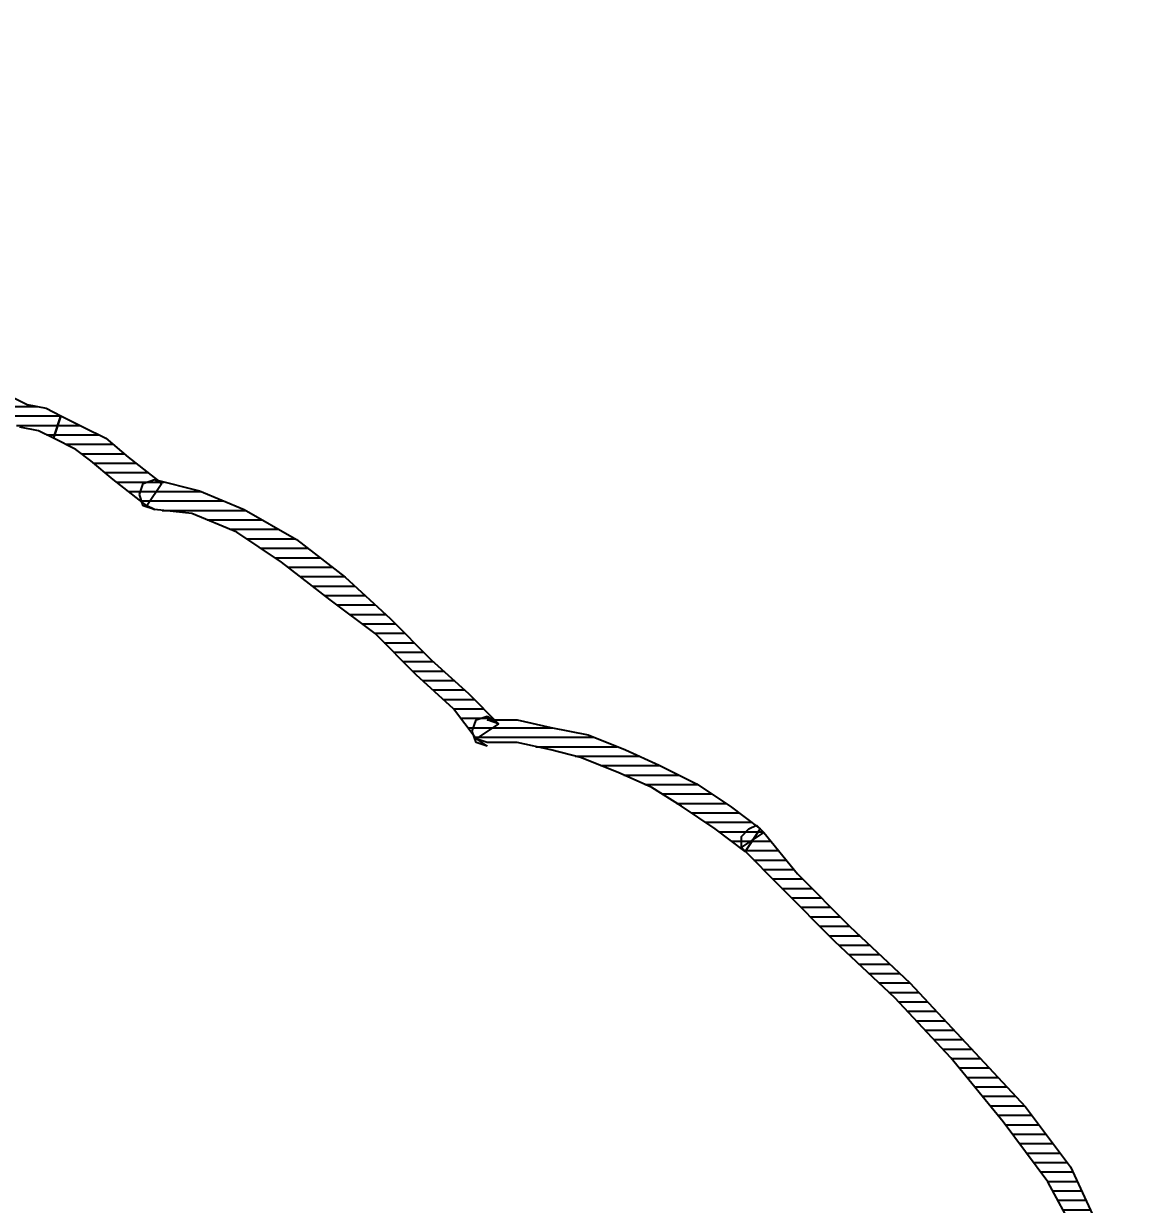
# Model space of a CAD drawing. Header units: millimetres. Extents: x 322668 to 332469, y 13187 to 20117.
# Drawn here: x 327617.42 to 327632.19, y 15777.73 to 15793.34 of the extents above; entities that cross this region are included whole.
import ezdxf

# ---------------------------------------------------------------- set-up
doc = ezdxf.new("R2010")
doc.units = ezdxf.units.MM
doc.header["$LTSCALE"] = 50
doc.header["$MEASUREMENT"] = 0
doc.header["$PDMODE"] = 3
doc.header["$PDSIZE"] = -0.5
doc.layers.get('0').update_dxf_attribs({"linetype": 'CONTINUOUS'})
doc.layers.get('DEFPOINTS').update_dxf_attribs({"linetype": 'CONTINUOUS'})
doc.layers.add('MIM_OLCU-DIS', color=1, linetype='CONTINUOUS')
doc.styles.add('OLCU', font='TSIMPLEX.SHX', dxfattribs={"width": 0.7})
doc.dimstyles.new('200-OLCU-DIŞ', dxfattribs={"dimtxt": 30, "dimasz": 10, "dimexe": 0, "dimexo": 0, "dimgap": 10, "dimtad": 1, "dimdec": 1, "dimdsep": 46, "dimtxsty": 'OLCU', "dimblk1": 'DOT', "dimblk2": 'DOT', "dimsah": 1, "dimcen": 0, "dimclrd": 7, "dimclre": 7, "dimclrt": 4, "dimadec": 0, "dimazin": 0, "dimtfac": 1, "dimtdec": 1, "dimtix": 1, "dimtmove": 2, "dimatfit": 3, "dimldrblk": 'DOT', "dimfxl": 0, "dimtolj": 1, "dimarcsym": 0})
pattern_1 = [(360, (-5108.51305, -673.59423), (1e-16, 0.125), [25])]

# ---------------------------------------------------------------- blocks, each defined once
blk = doc.blocks.new('_DOT')
at = {"color": 0, "linetype": 'ByBlock'}
blk.add_line((-0.5, 0), (-1, 0), dxfattribs=at)
at = {"color": 0, "linetype": 'ByBlock', "const_width": 0.5}
blk.add_lwpolyline([(-0.25, 0, 1), (0.25, 0, 1)], format="xyb", close=True, dxfattribs=at)
blk = doc.blocks.new('*D159')
at = {"layer": 'DEFPOINTS', "color": 0}
for p in [(329577.746, 18407.964, -57.501), (327588.544, 14892.995), (330092.587, 14892.995)]:
    blk.add_point(p, dxfattribs=at)
at = {"layer": 'MIM_OLCU-DIS', "color": 7, "lineweight": -2}
for p, q in [((330052.834, 18407.964), (330092.587, 18407.964)), ((330092.587, 18397.964), (330092.587, 14902.995)), ((330052.587, 14892.995), (330092.587, 14892.995))]:
    blk.add_line(p, q, dxfattribs=at)
at = {"layer": 'MIM_OLCU-DIS', "color": 7, "lineweight": -2, "xscale": 10, "yscale": 10, "zscale": 10}
for p, rotation in [((330092.587, 18407.964), 90), ((330092.587, 14892.995), 270)]:
    blk.add_blockref('_DOT', p, dxfattribs=dict(at, rotation=rotation))
at = {"layer": 'MIM_OLCU-DIS', "color": 4, "insert": (330067.587, 16650.479), "char_height": 30, "attachment_point": 5, "rotation": 90, "style": 'OLCU'}
blk.add_mtext('\\A1;3515', dxfattribs=at)
blk = doc.blocks.new('by')
at = {"ltscale": 30}
h = blk.add_hatch(dxfattribs=at)
h.set_pattern_fill('DC_LINES', color=256, scale=0.1, style=0)
h.set_pattern_definition(pattern_1)
edge = h.paths.add_edge_path(flags=0)
edge.add_line((6400.309, 2254.512), (6400.309, 2254.462))
edge.add_line((6400.309, 2254.462), (6400.458, 2254.363))
edge.add_line((6400.458, 2254.363), (6400.556, 2254.263))
edge.add_line((6400.556, 2254.263), (6400.755, 2254.164))
edge.add_line((6400.755, 2254.164), (6401.002, 2254.065))
edge.add_line((6401.002, 2254.065), (6401.2, 2253.965))
edge.add_line((6401.2, 2253.965), (6401.397, 2253.866))
edge.add_line((6401.397, 2253.866), (6401.645, 2253.816))
edge.add_line((6401.645, 2253.816), (6401.843, 2253.717))
edge.add_line((6401.843, 2253.717), (6401.744, 2253.419))
edge.add_line((6401.744, 2253.419), (6401.546, 2253.518))
edge.add_line((6401.546, 2253.518), (6401.299, 2253.568))
edge.add_line((6401.299, 2253.568), (6401.1, 2253.667))
edge.add_line((6401.1, 2253.667), (6400.903, 2253.767))
edge.add_line((6400.903, 2253.767), (6400.655, 2253.866))
edge.add_line((6400.655, 2253.866), (6400.458, 2253.965))
edge.add_line((6400.458, 2253.965), (6400.259, 2254.065))
edge.add_line((6400.259, 2254.065), (6400.111, 2254.263))
edge.add_line((6400.111, 2254.263), (6400.111, 2254.214))
h = blk.add_hatch(dxfattribs=at)
h.set_pattern_fill('DC_LINES', color=256, scale=0.1, style=0)
h.set_pattern_definition(pattern_1)
edge = h.paths.add_edge_path(flags=0)
edge.add_line((6400.309, 2254.512), (6400.309, 2254.462))
edge.add_line((6400.309, 2254.462), (6400.458, 2254.363))
edge.add_line((6400.458, 2254.363), (6400.556, 2254.263))
edge.add_line((6400.556, 2254.263), (6400.755, 2254.164))
edge.add_line((6400.755, 2254.164), (6401.002, 2254.065))
edge.add_line((6401.002, 2254.065), (6401.2, 2253.965))
edge.add_line((6401.2, 2253.965), (6401.397, 2253.866))
edge.add_line((6401.397, 2253.866), (6401.645, 2253.816))
edge.add_line((6401.645, 2253.816), (6401.843, 2253.717))
edge.add_line((6401.843, 2253.717), (6401.744, 2253.419))
edge.add_line((6401.744, 2253.419), (6401.546, 2253.518))
edge.add_line((6401.546, 2253.518), (6401.299, 2253.568))
edge.add_line((6401.299, 2253.568), (6401.1, 2253.667))
edge.add_line((6401.1, 2253.667), (6400.903, 2253.767))
edge.add_line((6400.903, 2253.767), (6400.655, 2253.866))
edge.add_line((6400.655, 2253.866), (6400.458, 2253.965))
edge.add_line((6400.458, 2253.965), (6400.259, 2254.065))
edge.add_line((6400.259, 2254.065), (6400.111, 2254.263))
edge.add_line((6400.111, 2254.263), (6400.111, 2254.214))
h = blk.add_hatch(dxfattribs=at)
h.set_pattern_fill('DC_LINES', color=256, scale=0.1, style=0)
h.set_pattern_definition(pattern_1)
edge = h.paths.add_edge_path(flags=0)
edge.add_line((6401.843, 2253.717), (6402.139, 2253.568))
edge.add_line((6402.139, 2253.568), (6402.436, 2253.419))
edge.add_line((6402.436, 2253.419), (6402.733, 2253.17))
edge.add_line((6402.733, 2253.17), (6403.178, 2252.823))
edge.add_line((6403.178, 2252.823), (6402.98, 2252.525))
edge.add_line((6402.98, 2252.525), (6402.535, 2252.872))
edge.add_line((6402.535, 2252.872), (6402.239, 2253.121))
edge.add_line((6402.239, 2253.121), (6402.041, 2253.27))
edge.add_line((6402.041, 2253.27), (6401.744, 2253.419))
h = blk.add_hatch(dxfattribs=at)
h.set_pattern_fill('DC_LINES', color=256, scale=0.1, style=0)
h.set_pattern_definition(pattern_1)
edge = h.paths.add_edge_path(flags=0)
edge.add_line((6401.843, 2253.717), (6402.139, 2253.568))
edge.add_line((6402.139, 2253.568), (6402.436, 2253.419))
edge.add_line((6402.436, 2253.419), (6402.733, 2253.17))
edge.add_line((6402.733, 2253.17), (6403.178, 2252.823))
edge.add_line((6403.178, 2252.823), (6402.98, 2252.525))
edge.add_line((6402.98, 2252.525), (6402.535, 2252.872))
edge.add_line((6402.535, 2252.872), (6402.239, 2253.121))
edge.add_line((6402.239, 2253.121), (6402.041, 2253.27))
edge.add_line((6402.041, 2253.27), (6401.744, 2253.419))
h = blk.add_hatch(dxfattribs=at)
h.set_pattern_fill('DC_LINES', color=256, scale=0.1, style=0)
h.set_pattern_definition(pattern_1)
edge = h.paths.add_edge_path(flags=0)
edge.add_line((6403.178, 2252.823), (6403.08, 2252.872))
edge.add_line((6403.08, 2252.872), (6403.674, 2252.723))
edge.add_line((6403.674, 2252.723), (6404.267, 2252.475))
edge.add_line((6404.267, 2252.475), (6404.96, 2252.078))
edge.add_line((6404.96, 2252.078), (6405.603, 2251.581))
edge.add_line((6405.603, 2251.581), (6406.197, 2251.035))
edge.add_line((6406.197, 2251.035), (6406.741, 2250.488))
edge.add_line((6406.741, 2250.488), (6407.235, 2250.041))
edge.add_line((6407.235, 2250.041), (6407.632, 2249.644))
edge.add_line((6407.632, 2249.644), (6407.335, 2249.445))
edge.add_line((6407.335, 2249.445), (6407.038, 2249.842))
edge.add_line((6407.038, 2249.842), (6406.543, 2250.289))
edge.add_line((6406.543, 2250.289), (6405.999, 2250.836))
edge.add_line((6405.999, 2250.836), (6405.405, 2251.283))
edge.add_line((6405.405, 2251.283), (6404.761, 2251.78))
edge.add_line((6404.761, 2251.78), (6404.168, 2252.177))
edge.add_line((6404.168, 2252.177), (6403.574, 2252.425))
edge.add_line((6403.574, 2252.425), (6403.08, 2252.475))
edge.add_line((6403.08, 2252.475), (6402.98, 2252.525))
edge.add_line((6402.98, 2252.525), (6403.08, 2252.475))
edge.add_line((6403.08, 2252.475), (6402.931, 2252.525))
edge.add_line((6402.931, 2252.525), (6402.882, 2252.674))
edge.add_line((6402.882, 2252.674), (6402.931, 2252.823))
edge.add_line((6402.931, 2252.823), (6403.08, 2252.872))
h = blk.add_hatch(dxfattribs=at)
h.set_pattern_fill('DC_LINES', color=256, scale=0.1, style=0)
h.set_pattern_definition(pattern_1)
edge = h.paths.add_edge_path(flags=0)
edge.add_line((6403.178, 2252.823), (6403.08, 2252.872))
edge.add_line((6403.08, 2252.872), (6403.674, 2252.723))
edge.add_line((6403.674, 2252.723), (6404.267, 2252.475))
edge.add_line((6404.267, 2252.475), (6404.96, 2252.078))
edge.add_line((6404.96, 2252.078), (6405.603, 2251.581))
edge.add_line((6405.603, 2251.581), (6406.197, 2251.035))
edge.add_line((6406.197, 2251.035), (6406.741, 2250.488))
edge.add_line((6406.741, 2250.488), (6407.235, 2250.041))
edge.add_line((6407.235, 2250.041), (6407.632, 2249.644))
edge.add_line((6407.632, 2249.644), (6407.335, 2249.445))
edge.add_line((6407.335, 2249.445), (6407.038, 2249.842))
edge.add_line((6407.038, 2249.842), (6406.543, 2250.289))
edge.add_line((6406.543, 2250.289), (6405.999, 2250.836))
edge.add_line((6405.999, 2250.836), (6405.405, 2251.283))
edge.add_line((6405.405, 2251.283), (6404.761, 2251.78))
edge.add_line((6404.761, 2251.78), (6404.168, 2252.177))
edge.add_line((6404.168, 2252.177), (6403.574, 2252.425))
edge.add_line((6403.574, 2252.425), (6403.08, 2252.475))
edge.add_line((6403.08, 2252.475), (6402.98, 2252.525))
edge.add_line((6402.98, 2252.525), (6403.08, 2252.475))
edge.add_line((6403.08, 2252.475), (6402.931, 2252.525))
edge.add_line((6402.931, 2252.525), (6402.882, 2252.674))
edge.add_line((6402.882, 2252.674), (6402.931, 2252.823))
edge.add_line((6402.931, 2252.823), (6403.08, 2252.872))
h = blk.add_hatch(dxfattribs=at)
h.set_pattern_fill('DC_LINES', color=256, scale=0.1, style=0)
h.set_pattern_definition(pattern_1)
edge = h.paths.add_edge_path(flags=0)
edge.add_line((6407.632, 2249.644), (6407.483, 2249.693))
edge.add_line((6407.483, 2249.693), (6407.879, 2249.693))
edge.add_line((6407.879, 2249.693), (6408.324, 2249.594))
edge.add_line((6408.324, 2249.594), (6408.819, 2249.495))
edge.add_line((6408.819, 2249.495), (6409.313, 2249.296))
edge.add_line((6409.313, 2249.296), (6409.759, 2249.097))
edge.add_line((6409.759, 2249.097), (6410.254, 2248.849))
edge.add_line((6410.254, 2248.849), (6410.699, 2248.551))
edge.add_line((6410.699, 2248.551), (6411.094, 2248.253))
edge.add_line((6411.094, 2248.253), (6410.897, 2247.955))
edge.add_line((6410.897, 2247.955), (6410.501, 2248.253))
edge.add_line((6410.501, 2248.253), (6410.055, 2248.551))
edge.add_line((6410.055, 2248.551), (6409.66, 2248.799))
edge.add_line((6409.66, 2248.799), (6409.215, 2248.998))
edge.add_line((6409.215, 2248.998), (6408.719, 2249.197))
edge.add_line((6408.719, 2249.197), (6408.324, 2249.296))
edge.add_line((6408.324, 2249.296), (6407.879, 2249.395))
edge.add_line((6407.879, 2249.395), (6407.483, 2249.395))
edge.add_line((6407.483, 2249.395), (6407.335, 2249.445))
edge.add_line((6407.335, 2249.445), (6407.483, 2249.346))
edge.add_line((6407.483, 2249.346), (6407.335, 2249.395))
edge.add_line((6407.335, 2249.395), (6407.285, 2249.544))
edge.add_line((6407.285, 2249.544), (6407.335, 2249.693))
edge.add_line((6407.335, 2249.693), (6407.483, 2249.743))
h = blk.add_hatch(dxfattribs=at)
h.set_pattern_fill('DC_LINES', color=256, scale=0.1, style=0)
h.set_pattern_definition(pattern_1)
edge = h.paths.add_edge_path(flags=0)
edge.add_line((6407.632, 2249.644), (6407.483, 2249.693))
edge.add_line((6407.483, 2249.693), (6407.879, 2249.693))
edge.add_line((6407.879, 2249.693), (6408.324, 2249.594))
edge.add_line((6408.324, 2249.594), (6408.819, 2249.495))
edge.add_line((6408.819, 2249.495), (6409.313, 2249.296))
edge.add_line((6409.313, 2249.296), (6409.759, 2249.097))
edge.add_line((6409.759, 2249.097), (6410.254, 2248.849))
edge.add_line((6410.254, 2248.849), (6410.699, 2248.551))
edge.add_line((6410.699, 2248.551), (6411.094, 2248.253))
edge.add_line((6411.094, 2248.253), (6410.897, 2247.955))
edge.add_line((6410.897, 2247.955), (6410.501, 2248.253))
edge.add_line((6410.501, 2248.253), (6410.055, 2248.551))
edge.add_line((6410.055, 2248.551), (6409.66, 2248.799))
edge.add_line((6409.66, 2248.799), (6409.215, 2248.998))
edge.add_line((6409.215, 2248.998), (6408.719, 2249.197))
edge.add_line((6408.719, 2249.197), (6408.324, 2249.296))
edge.add_line((6408.324, 2249.296), (6407.879, 2249.395))
edge.add_line((6407.879, 2249.395), (6407.483, 2249.395))
edge.add_line((6407.483, 2249.395), (6407.335, 2249.445))
edge.add_line((6407.335, 2249.445), (6407.483, 2249.346))
edge.add_line((6407.483, 2249.346), (6407.335, 2249.395))
edge.add_line((6407.335, 2249.395), (6407.285, 2249.544))
edge.add_line((6407.285, 2249.544), (6407.335, 2249.693))
edge.add_line((6407.335, 2249.693), (6407.483, 2249.743))
h = blk.add_hatch(dxfattribs=at)
h.set_pattern_fill('DC_LINES', color=256, scale=0.1, style=0)
h.set_pattern_definition(pattern_1)
edge = h.paths.add_edge_path(flags=0)
edge.add_line((6411.094, 2248.253), (6411.144, 2248.203))
edge.add_line((6411.144, 2248.203), (6411.59, 2247.657))
edge.add_line((6411.59, 2247.657), (6412.282, 2246.961))
edge.add_line((6412.282, 2246.961), (6413.074, 2246.216))
edge.add_line((6413.074, 2246.216), (6413.816, 2245.421))
edge.add_line((6413.816, 2245.421), (6414.607, 2244.577))
edge.add_line((6414.607, 2244.577), (6415.201, 2243.782))
edge.add_line((6415.201, 2243.782), (6415.548, 2243.037))
edge.add_line((6415.548, 2243.037), (6415.646, 2242.391))
edge.add_line((6415.646, 2242.391), (6415.349, 2242.391))
edge.add_line((6415.349, 2242.391), (6415.251, 2242.938))
edge.add_line((6415.251, 2242.938), (6414.904, 2243.583))
edge.add_line((6414.904, 2243.583), (6414.31, 2244.378))
edge.add_line((6414.31, 2244.378), (6413.618, 2245.223))
edge.add_line((6413.618, 2245.223), (6412.876, 2246.017))
edge.add_line((6412.876, 2246.017), (6412.084, 2246.763))
edge.add_line((6412.084, 2246.763), (6411.391, 2247.458))
edge.add_line((6411.391, 2247.458), (6410.847, 2248.004))
edge.add_line((6410.847, 2248.004), (6410.897, 2247.955))
edge.add_line((6410.897, 2247.955), (6410.847, 2248.004))
edge.add_line((6410.847, 2248.004), (6410.847, 2248.153))
edge.add_line((6410.847, 2248.153), (6410.946, 2248.253))
edge.add_line((6410.946, 2248.253), (6411.045, 2248.302))
edge.add_line((6411.045, 2248.302), (6411.144, 2248.203))
h = blk.add_hatch(dxfattribs=at)
h.set_pattern_fill('DC_LINES', color=256, scale=0.1, style=0)
h.set_pattern_definition(pattern_1)
edge = h.paths.add_edge_path(flags=0)
edge.add_line((6415.646, 2242.292), (6415.349, 2242.391))
edge.add_line((6415.349, 2242.391), (6415.251, 2242.938))
edge.add_line((6415.251, 2242.938), (6414.904, 2243.583))
edge.add_line((6414.904, 2243.583), (6414.31, 2244.378))
edge.add_line((6414.31, 2244.378), (6413.618, 2245.223))
edge.add_line((6413.618, 2245.223), (6412.876, 2246.017))
edge.add_line((6412.876, 2246.017), (6412.084, 2246.763))
edge.add_line((6412.084, 2246.763), (6411.391, 2247.458))
edge.add_line((6411.391, 2247.458), (6410.847, 2248.004))
edge.add_line((6410.847, 2248.004), (6411.144, 2248.203))
edge.add_line((6411.144, 2248.203), (6411.59, 2247.657))
edge.add_line((6411.59, 2247.657), (6412.282, 2246.961))
edge.add_line((6412.282, 2246.961), (6413.074, 2246.216))
edge.add_line((6413.074, 2246.216), (6413.816, 2245.421))
edge.add_line((6413.816, 2245.421), (6414.607, 2244.577))
edge.add_line((6414.607, 2244.577), (6415.201, 2243.782))
edge.add_line((6415.201, 2243.782), (6415.548, 2243.037))
edge.add_line((6415.548, 2243.037), (6415.646, 2242.391))
edge.add_line((6415.646, 2242.391), (6415.349, 2242.491))
edge.add_line((6415.349, 2242.491), (6415.646, 2242.391))
edge.add_line((6415.646, 2242.391), (6415.596, 2242.292))
edge.add_line((6415.596, 2242.292), (6415.498, 2242.242))
edge.add_line((6415.498, 2242.242), (6415.399, 2242.292))
edge.add_line((6415.399, 2242.292), (6415.349, 2242.391))
for p, q in [((6401.2, 2253.965, -4.505), (6401.397, 2253.866, -4.505)), ((6401.2, 2253.965, -4.505), (6401.397, 2253.866, -4.505)), ((6401.397, 2253.866, -4.505), (6401.645, 2253.816, -4.505)), ((6401.397, 2253.866, -4.505), (6401.645, 2253.816, -4.505)), ((6401.645, 2253.816, -4.505), (6401.843, 2253.717, -4.505)), ((6401.645, 2253.816, -4.505), (6401.843, 2253.717, -4.505)), ((6401.843, 2253.717, -4.505), (6401.744, 2253.419, -4.505)), ((6401.843, 2253.717, -4.505), (6401.744, 2253.419, -4.505)), ((6401.744, 2253.419, -4.505), (6401.843, 2253.717, -4.505)), ((6401.744, 2253.419, -4.505), (6401.843, 2253.717, -4.505)), ((6401.843, 2253.717, -4.505), (6401.843, 2253.717, -4.505)), ((6401.843, 2253.717, -4.505), (6402.139, 2253.568, -4.505)), ((6401.843, 2253.717, -4.505), (6401.843, 2253.717, -4.505)), ((6401.843, 2253.717, -4.505), (6401.843, 2253.717, -4.505)), ((6401.843, 2253.717, -4.505), (6402.139, 2253.568, -4.505)), ((6401.843, 2253.717, -4.505), (6401.843, 2253.717, -4.505)), ((6401.546, 2253.518, -4.505), (6401.299, 2253.568, -4.505)), ((6401.546, 2253.518, -4.505), (6401.299, 2253.568, -4.505)), ((6401.744, 2253.419, -4.505), (6401.546, 2253.518, -4.505)), ((6401.744, 2253.419, -4.505), (6401.546, 2253.518, -4.505)), ((6402.139, 2253.568, -4.505), (6402.436, 2253.419, -4.505)), ((6402.139, 2253.568, -4.505), (6402.436, 2253.419, -4.505)), ((6402.041, 2253.27, -4.505), (6401.744, 2253.419, -4.505)), ((6401.744, 2253.419, -4.505), (6401.744, 2253.419, -4.505)), ((6402.041, 2253.27, -4.505), (6401.744, 2253.419, -4.505)), ((6401.744, 2253.419, -4.505), (6401.744, 2253.419, -4.505)), ((6402.436, 2253.419, -4.505), (6402.733, 2253.17, -4.505)), ((6402.436, 2253.419, -4.505), (6402.733, 2253.17, -4.505)), ((6402.239, 2253.121, -4.505), (6402.041, 2253.27, -4.505)), ((6402.239, 2253.121, -4.505), (6402.041, 2253.27, -4.505)), ((6402.535, 2252.872, -4.505), (6402.239, 2253.121, -4.505)), ((6402.535, 2252.872, -4.505), (6402.239, 2253.121, -4.505)), ((6402.733, 2253.17, -4.505), (6403.178, 2252.823, -4.505)), ((6402.733, 2253.17, -4.505), (6403.178, 2252.823, -4.505)), ((6402.98, 2252.525, -4.505), (6402.535, 2252.872, -4.505)), ((6402.98, 2252.525, -4.505), (6402.535, 2252.872, -4.505)), ((6402.882, 2252.674, -4.505), (6402.931, 2252.823, -4.505)), ((6402.882, 2252.674, -4.505), (6402.931, 2252.823, -4.505)), ((6402.931, 2252.823, -4.505), (6403.08, 2252.872, -4.505)), ((6402.931, 2252.823, -4.505), (6403.08, 2252.872, -4.505)), ((6403.178, 2252.823, -4.505), (6402.98, 2252.525, -4.505)), ((6403.178, 2252.823, -4.505), (6402.98, 2252.525, -4.505)), ((6403.178, 2252.823, -4.505), (6403.08, 2252.872, -4.505)), ((6403.08, 2252.872, -4.505), (6403.674, 2252.723, -4.505)), ((6403.08, 2252.872, -4.505), (6403.178, 2252.823, -4.505)), ((6403.178, 2252.823, -4.505), (6403.08, 2252.872, -4.505)), ((6403.08, 2252.872, -4.505), (6403.674, 2252.723, -4.505)), ((6403.08, 2252.872, -4.505), (6403.178, 2252.823, -4.505)), ((6403.178, 2252.823, -4.505), (6403.178, 2252.823, -4.505)), ((6403.178, 2252.823, -4.505), (6403.178, 2252.823, -4.505)), ((6402.931, 2252.525, -4.505), (6402.882, 2252.674, -4.505)), ((6402.931, 2252.525, -4.505), (6402.882, 2252.674, -4.505)), ((6403.674, 2252.723, -4.505), (6404.267, 2252.475, -4.505)), ((6403.674, 2252.723, -4.505), (6404.267, 2252.475, -4.505)), ((6403.08, 2252.475, -4.505), (6402.931, 2252.525, -4.505)), ((6403.08, 2252.475, -4.505), (6402.931, 2252.525, -4.505)), ((6403.08, 2252.475, -4.505), (6402.98, 2252.525, -4.505)), ((6402.98, 2252.525, -4.505), (6403.08, 2252.475, -4.505)), ((6403.08, 2252.475, -4.505), (6402.98, 2252.525, -4.505)), ((6402.98, 2252.525, -4.505), (6403.08, 2252.475, -4.505)), ((6403.574, 2252.425, -4.505), (6403.08, 2252.475, -4.505)), ((6403.574, 2252.425, -4.505), (6403.08, 2252.475, -4.505)), ((6404.168, 2252.177, -4.505), (6403.574, 2252.425, -4.505)), ((6404.168, 2252.177, -4.505), (6403.574, 2252.425, -4.505)), ((6404.267, 2252.475, -4.505), (6404.96, 2252.078, -4.505)), ((6404.267, 2252.475, -4.505), (6404.96, 2252.078, -4.505)), ((6404.761, 2251.78, -4.505), (6404.168, 2252.177, -4.505)), ((6404.761, 2251.78, -4.505), (6404.168, 2252.177, -4.505)), ((6404.96, 2252.078, -4.505), (6405.603, 2251.581, -4.505)), ((6404.96, 2252.078, -4.505), (6405.603, 2251.581, -4.505)), ((6405.405, 2251.283, -4.505), (6404.761, 2251.78, -4.505)), ((6405.405, 2251.283, -4.505), (6404.761, 2251.78, -4.505)), ((6405.603, 2251.581, -4.505), (6406.197, 2251.035, -4.505)), ((6405.603, 2251.581, -4.505), (6406.197, 2251.035, -4.505)), ((6405.999, 2250.836, -4.505), (6405.405, 2251.283, -4.505)), ((6405.999, 2250.836, -4.505), (6405.405, 2251.283, -4.505)), ((6406.197, 2251.035, -4.505), (6406.741, 2250.488, -4.505)), ((6406.197, 2251.035, -4.505), (6406.741, 2250.488, -4.505)), ((6406.543, 2250.289, -4.505), (6405.999, 2250.836, -4.505)), ((6406.543, 2250.289, -4.505), (6405.999, 2250.836, -4.505)), ((6406.741, 2250.488, -4.505), (6407.235, 2250.041, -4.505)), ((6406.741, 2250.488, -4.505), (6407.235, 2250.041, -4.505)), ((6407.038, 2249.842, -4.505), (6406.543, 2250.289, -4.505)), ((6407.038, 2249.842, -4.505), (6406.543, 2250.289, -4.505)), ((6407.235, 2250.041, -4.505), (6407.632, 2249.644, -4.505)), ((6407.235, 2250.041, -4.505), (6407.632, 2249.644, -4.505)), ((6407.335, 2249.445, -4.505), (6407.038, 2249.842, -4.505)), ((6407.335, 2249.445, -4.505), (6407.038, 2249.842, -4.505)), ((6407.285, 2249.544, -4.505), (6407.335, 2249.693, -4.505)), ((6407.285, 2249.544, -4.505), (6407.335, 2249.693, -4.505)), ((6407.335, 2249.693, -4.505), (6407.483, 2249.743, -4.505)), ((6407.335, 2249.693, -4.505), (6407.483, 2249.743, -4.505)), ((6407.483, 2249.743, -4.505), (6407.632, 2249.644, -4.505)), ((6407.483, 2249.743, -4.505), (6407.632, 2249.644, -4.505)), ((6407.632, 2249.644, -4.505), (6407.483, 2249.693, -4.505)), ((6407.483, 2249.693, -4.505), (6407.879, 2249.693, -4.505)), ((6407.632, 2249.644, -4.505), (6407.483, 2249.693, -4.505)), ((6407.483, 2249.693, -4.505), (6407.879, 2249.693, -4.505)), ((6407.879, 2249.693, -4.505), (6408.324, 2249.594, -4.505)), ((6407.879, 2249.693, -4.505), (6408.324, 2249.594, -4.505)), ((6407.335, 2249.395, -4.505), (6407.285, 2249.544, -4.505)), ((6407.335, 2249.395, -4.505), (6407.285, 2249.544, -4.505)), ((6407.632, 2249.644, -4.505), (6407.335, 2249.445, -4.505)), ((6407.632, 2249.644, -4.505), (6407.335, 2249.445, -4.505)), ((6407.632, 2249.644, -4.505), (6407.632, 2249.644, -4.505)), ((6407.632, 2249.644, -4.505), (6407.632, 2249.644, -4.505)), ((6408.324, 2249.594, -4.505), (6408.819, 2249.495, -4.505)), ((6408.324, 2249.594, -4.505), (6408.819, 2249.495, -4.505)), ((6407.483, 2249.395, -4.505), (6407.335, 2249.445, -4.505)), ((6407.335, 2249.445, -4.505), (6407.483, 2249.346, -4.505)), ((6407.483, 2249.395, -4.505), (6407.335, 2249.445, -4.505)), ((6407.335, 2249.445, -4.505), (6407.483, 2249.346, -4.505)), ((6407.483, 2249.346, -4.505), (6407.335, 2249.395, -4.505)), ((6407.483, 2249.346, -4.505), (6407.335, 2249.395, -4.505)), ((6407.879, 2249.395, -4.505), (6407.483, 2249.395, -4.505)), ((6407.879, 2249.395, -4.505), (6407.483, 2249.395, -4.505)), ((6408.324, 2249.296, -4.505), (6407.879, 2249.395, -4.505)), ((6408.324, 2249.296, -4.505), (6407.879, 2249.395, -4.505)), ((6408.819, 2249.495, -4.505), (6409.313, 2249.296, -4.505)), ((6408.819, 2249.495, -4.505), (6409.313, 2249.296, -4.505)), ((6408.719, 2249.197, -4.505), (6408.324, 2249.296, -4.505)), ((6408.719, 2249.197, -4.505), (6408.324, 2249.296, -4.505)), ((6409.313, 2249.296, -4.505), (6409.759, 2249.097, -4.505)), ((6409.313, 2249.296, -4.505), (6409.759, 2249.097, -4.505)), ((6409.215, 2248.998, -4.505), (6408.719, 2249.197, -4.505)), ((6409.215, 2248.998, -4.505), (6408.719, 2249.197, -4.505)), ((6409.759, 2249.097, -4.505), (6410.254, 2248.849, -4.505)), ((6409.759, 2249.097, -4.505), (6410.254, 2248.849, -4.505)), ((6409.66, 2248.799, -4.505), (6409.215, 2248.998, -4.505)), ((6409.66, 2248.799, -4.505), (6409.215, 2248.998, -4.505)), ((6410.055, 2248.551, -4.505), (6409.66, 2248.799, -4.505)), ((6410.055, 2248.551, -4.505), (6409.66, 2248.799, -4.505)), ((6410.254, 2248.849, -4.505), (6410.699, 2248.551, -4.505)), ((6410.254, 2248.849, -4.505), (6410.699, 2248.551, -4.505)), ((6410.501, 2248.253, -4.505), (6410.055, 2248.551, -4.505)), ((6410.501, 2248.253, -4.505), (6410.055, 2248.551, -4.505)), ((6410.699, 2248.551, -4.505), (6411.094, 2248.253, -4.505)), ((6410.699, 2248.551, -4.505), (6411.094, 2248.253, -4.505)), ((6410.946, 2248.253, -4.505), (6411.045, 2248.302, -4.505)), ((6411.045, 2248.302, -4.505), (6411.144, 2248.203, -4.505)), ((6410.897, 2247.955, -4.505), (6410.501, 2248.253, -4.505)), ((6410.897, 2247.955, -4.505), (6410.501, 2248.253, -4.505)), ((6410.847, 2248.153, -4.505), (6410.946, 2248.253, -4.505)), ((6410.847, 2248.004, -4.505), (6411.144, 2248.203, -4.505)), ((6410.847, 2248.004, -4.505), (6410.847, 2248.153, -4.505)), ((6411.094, 2248.253, -4.505), (6410.897, 2247.955, -4.505)), ((6411.094, 2248.253, -4.505), (6410.897, 2247.955, -4.505)), ((6411.094, 2248.253, -4.505), (6411.144, 2248.203, -4.505)), ((6411.144, 2248.203, -4.505), (6411.094, 2248.253, -4.505)), ((6411.094, 2248.253, -4.505), (6411.094, 2248.253, -4.505)), ((6411.144, 2248.203, -4.505), (6411.59, 2247.657, -4.505)), ((6411.144, 2248.203, -4.505), (6411.59, 2247.657, -4.505)), ((6411.391, 2247.458, -4.505), (6410.847, 2248.004, -4.505)), ((6411.391, 2247.458, -4.505), (6410.847, 2248.004, -4.505)), ((6410.847, 2248.004, -4.505), (6410.897, 2247.955, -4.505)), ((6410.897, 2247.955, -4.505), (6410.847, 2248.004, -4.505)), ((6411.59, 2247.657, -4.505), (6412.282, 2246.961, -4.505)), ((6411.59, 2247.657, -4.505), (6412.282, 2246.961, -4.505)), ((6412.084, 2246.763, -4.505), (6411.391, 2247.458, -4.505)), ((6412.084, 2246.763, -4.505), (6411.391, 2247.458, -4.505)), ((6412.282, 2246.961, -4.505), (6413.074, 2246.216, -4.505)), ((6412.282, 2246.961, -4.505), (6413.074, 2246.216, -4.505)), ((6412.876, 2246.017, -4.505), (6412.084, 2246.763, -4.505)), ((6412.876, 2246.017, -4.505), (6412.084, 2246.763, -4.505)), ((6413.074, 2246.216, -4.505), (6413.816, 2245.421, -4.505)), ((6413.074, 2246.216, -4.505), (6413.816, 2245.421, -4.505)), ((6413.618, 2245.223, -4.505), (6412.876, 2246.017, -4.505)), ((6413.618, 2245.223, -4.505), (6412.876, 2246.017, -4.505)), ((6413.816, 2245.421, -4.505), (6414.607, 2244.577, -4.505)), ((6413.816, 2245.421, -4.505), (6414.607, 2244.577, -4.505)), ((6414.31, 2244.378, -4.505), (6413.618, 2245.223, -4.505)), ((6414.31, 2244.378, -4.505), (6413.618, 2245.223, -4.505)), ((6414.607, 2244.577, -4.505), (6415.201, 2243.782, -4.505)), ((6414.607, 2244.577, -4.505), (6415.201, 2243.782, -4.505)), ((6414.904, 2243.583, -4.505), (6414.31, 2244.378, -4.505)), ((6414.904, 2243.583, -4.505), (6414.31, 2244.378, -4.505)), ((6415.201, 2243.782, -4.505), (6415.548, 2243.037, -4.505)), ((6415.201, 2243.782, -4.505), (6415.548, 2243.037, -4.505)), ((6415.251, 2242.938, -4.505), (6414.904, 2243.583, -4.505)), ((6415.251, 2242.938, -4.505), (6414.904, 2243.583, -4.505))]:
    blk.add_line(p, q, dxfattribs=at)

msp = doc.modelspace()

# ---------------------------------------------------------------- block references
msp.add_blockref('by', (321216.067, 13534.441, 4.505))

# ---------------------------------------------------------------- dimensions: what is measured, and where the dimension line sits
at = {"layer": 'MIM_OLCU-DIS', "color": 22}
dim = msp.add_linear_dim(base=(330092.587, 14892.995), p1=(329577.746, 18407.964, -57.501), p2=(327588.544, 14892.995), angle=270, dimstyle='200-OLCU-DIŞ', dxfattribs=at)
dim.commit()
dim.dimension.update_dxf_attribs({"geometry": '*D159', "text_midpoint": (330067.587, 16650.479)})

doc.saveas('drawing.dxf')
